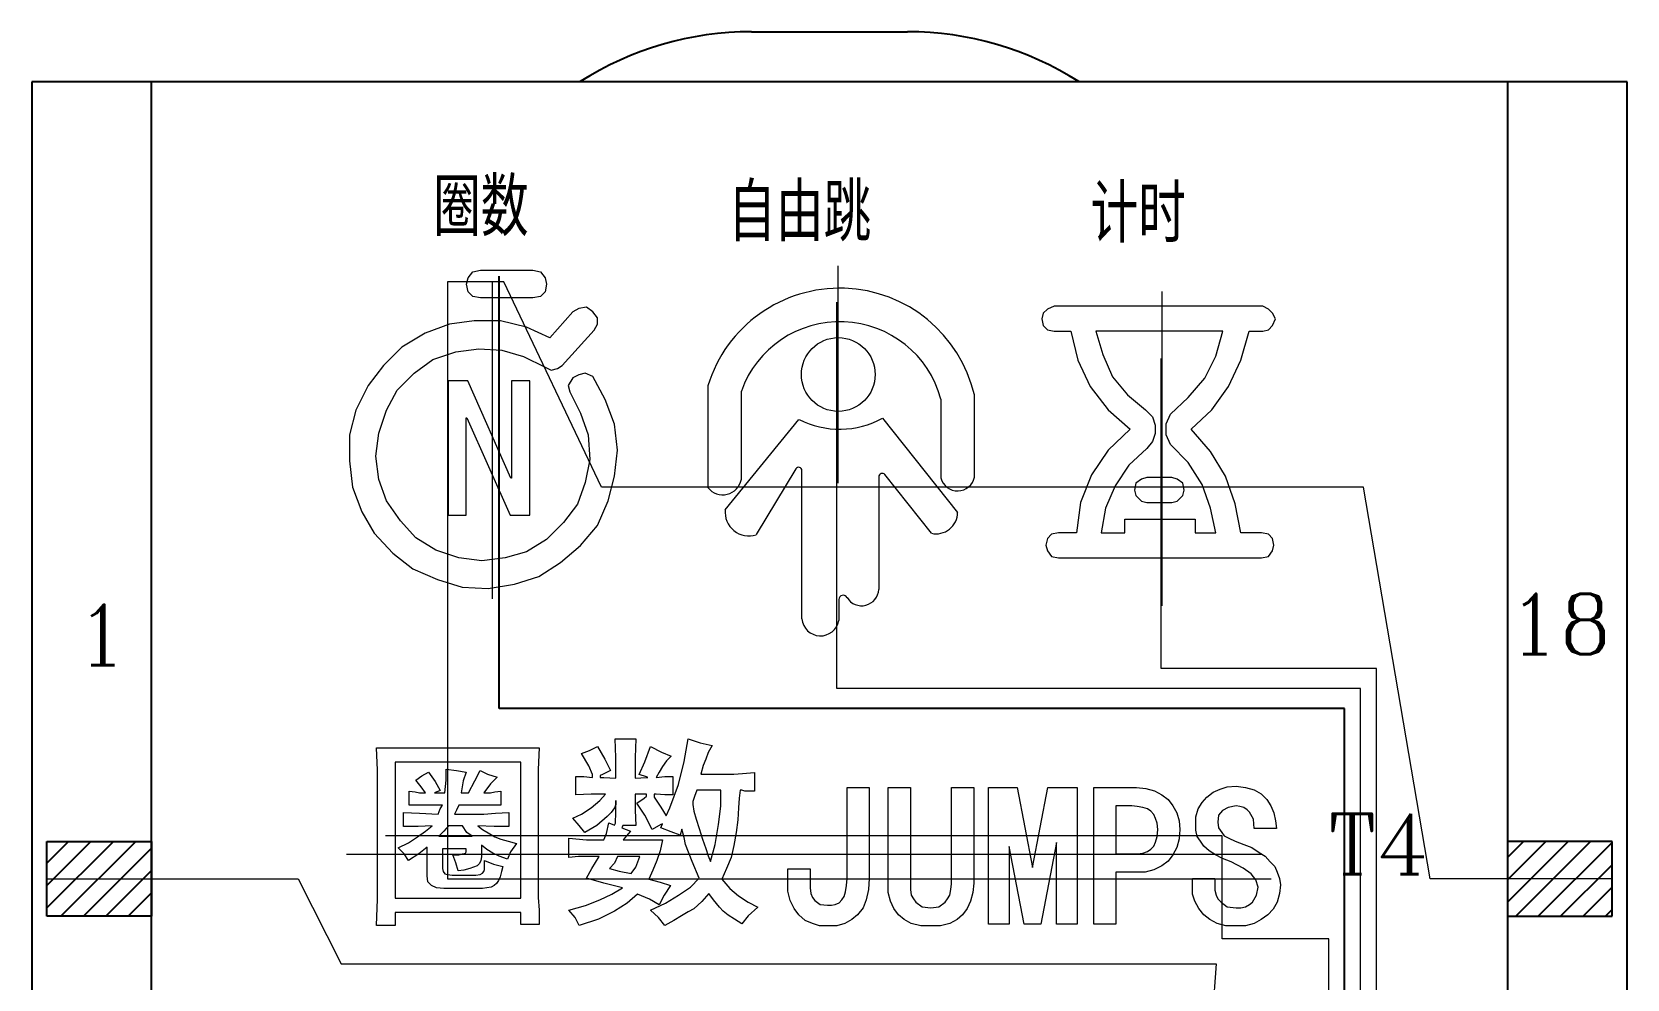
# Paper-space layout 'SW_Model_1' of a CAD drawing. Header units: millimetres. Extents: x 625 to 800, y 257 to 308.
# Drawn here: x 783.58 to 799.58, y 298.09 to 307.59 of the extents above; entities that cross this region are included whole.
import ezdxf

# ---------------------------------------------------------------- set-up
doc = ezdxf.new("R2010")
doc.units = ezdxf.units.MM
doc.linetypes.add('HIDDEN', pattern=[1.905, 1.27, -0.635])
doc.layers.add('剖面线层1', color=4, linetype='Continuous')
doc.layers.add('粗实线层', color=7, linetype='Continuous', lineweight=25)
doc.styles.add('SLDTEXTSTYLE27', font='TXT', dxfattribs={"width": 0.75, "bigfont": 'bigfont'})
doc.styles.add('SLDTEXTSTYLE28', font='ROMANC')

psp = doc.layouts.new('SW_Model_1')

# ---------------------------------------------------------------- hatches: boundary and pattern name
at = {"layer": '剖面线层1'}
h = psp.add_hatch(dxfattribs=at)
h.set_pattern_fill('ANSI31', color=256, scale=0.05, style=0)
h.paths.add_polyline_path([(783.735, 299.468), (783.735, 298.718), (784.785, 298.718), (784.785, 299.468)], flags=0)
h = psp.add_hatch(dxfattribs=at)
h.set_pattern_fill('ANSI31', color=256, scale=0.05, style=0)
h.paths.add_polyline_path([(798.385, 298.718), (799.435, 298.718), (799.435, 299.468), (798.385, 299.468)], flags=0)

# ---------------------------------------------------------------- linework, layer by layer
at = {"color": 179, "linetype": 'Continuous', "lineweight": 25}
for p, q in [((790.802, 307.593), (792.368, 307.593)), ((784.785, 279.093), (784.785, 307.093)), ((783.735, 299.468), (784.785, 299.468)), ((783.735, 298.718), (783.735, 299.468)), ((784.785, 299.468), (784.785, 298.718)), ((799.435, 299.468), (798.385, 299.468)), ((798.385, 299.468), (798.385, 298.718)), ((799.435, 298.718), (799.435, 299.468)), ((784.785, 298.718), (783.735, 298.718)), ((798.385, 298.718), (799.435, 298.718))]:
    psp.add_line(p, q, dxfattribs=at)
at = {"color": 7, "linetype": 'Continuous', "lineweight": 25}
for p, q in [((784.785, 307.093), (783.585, 307.093)), ((783.585, 307.093), (783.585, 279.093)), ((798.385, 307.093), (784.785, 307.093)), ((799.585, 307.093), (798.385, 307.093)), ((798.385, 307.093), (798.385, 279.093)), ((799.585, 279.093), (799.585, 307.093))]:
    psp.add_line(p, q, dxfattribs=at)
at = {"color": 7, "linetype": 'Continuous', "lineweight": 18}
for p, q in [((787.945, 305.063), (787.96, 305.125)), ((787.96, 305.125), (788.007, 305.186)), ((788.007, 305.186), (788.084, 305.202)), ((788.084, 305.202), (788.609, 305.202)), ((788.609, 305.202), (788.686, 305.186)), ((788.686, 305.186), (788.732, 305.125)), ((788.732, 305.125), (788.748, 305.063)), ((787.96, 304.986), (787.945, 305.063)), ((788.007, 304.939), (787.96, 304.986)), ((788.732, 304.986), (788.686, 304.939)), ((788.748, 305.063), (788.732, 304.986)), ((788.084, 304.924), (788.007, 304.939)), ((788.609, 304.924), (788.084, 304.924)), ((788.686, 304.939), (788.609, 304.924)), ((789.072, 304.816), (789.01, 304.785)), ((789.149, 304.831), (789.072, 304.816)), ((789.211, 304.785), (789.149, 304.831)), ((793.77, 304.811), (793.729, 304.769)), ((793.84, 304.839), (793.77, 304.811)), ((795.932, 304.839), (793.84, 304.839)), ((795.988, 304.811), (795.932, 304.839)), ((796.029, 304.769), (795.988, 304.811)), ((787.775, 304.661), (787.528, 304.569)), ((788.022, 304.692), (787.775, 304.661)), ((788.285, 304.692), (788.022, 304.692)), ((788.547, 304.63), (788.285, 304.692)), ((789.01, 304.785), (788.779, 304.522)), ((789.257, 304.723), (789.211, 304.785)), ((789.226, 304.6), (789.257, 304.661)), ((789.257, 304.661), (789.257, 304.723)), ((793.729, 304.769), (793.715, 304.714)), ((793.715, 304.714), (793.729, 304.645)), ((793.729, 304.645), (793.77, 304.603)), ((795.988, 304.603), (796.029, 304.645)), ((796.057, 304.714), (796.029, 304.769)), ((796.029, 304.645), (796.057, 304.714)), ((787.528, 304.569), (787.296, 304.43)), ((788.779, 304.522), (788.547, 304.63)), ((788.902, 304.244), (789.226, 304.6)), ((793.77, 304.603), (793.84, 304.589)), ((793.84, 304.589), (794.006, 304.589)), ((794.006, 304.589), (794.075, 304.298)), ((795.53, 304.589), (794.255, 304.589)), ((794.255, 304.589), (794.325, 304.354)), ((795.461, 304.34), (795.53, 304.589)), ((795.71, 304.298), (795.794, 304.589)), ((795.794, 304.589), (795.932, 304.589)), ((795.932, 304.589), (795.988, 304.603)), ((787.296, 304.43), (787.111, 304.244)), ((787.605, 304.306), (787.837, 304.383)), ((787.837, 304.383), (788.068, 304.414)), ((788.068, 304.414), (788.3, 304.399)), ((788.3, 304.399), (788.516, 304.337)), ((788.516, 304.337), (788.732, 304.229)), ((794.325, 304.354), (794.422, 304.132)), ((795.35, 304.118), (795.461, 304.34)), ((787.111, 304.244), (786.957, 304.044)), ((787.25, 303.997), (787.42, 304.167)), ((787.42, 304.167), (787.605, 304.306)), ((788.732, 304.229), (788.794, 304.198)), ((788.794, 304.198), (788.856, 304.214)), ((788.856, 304.214), (788.902, 304.244)), ((789.134, 304.167), (789.072, 304.152)), ((789.211, 304.136), (789.134, 304.167)), ((794.075, 304.298), (794.2, 304.035)), ((795.586, 304.035), (795.71, 304.298)), ((786.957, 304.044), (786.833, 303.797)), ((787.956, 304.09), (787.76, 304.09)), ((787.76, 304.09), (787.76, 302.743)), ((788.389, 303.113), (787.956, 304.09)), ((788.579, 304.09), (788.397, 304.09)), ((788.397, 304.09), (788.397, 303.113)), ((788.579, 302.743), (788.579, 304.09)), ((789.01, 304.121), (788.964, 304.044)), ((788.964, 304.044), (788.979, 303.982)), ((789.072, 304.152), (789.01, 304.121)), ((789.335, 303.905), (789.211, 304.136)), ((790.365, 304.043), (790.365, 303.02)), ((794.2, 304.035), (794.38, 303.799)), ((794.422, 304.132), (794.574, 303.952)), ((795.184, 303.924), (795.35, 304.118)), ((795.419, 303.799), (795.586, 304.035)), ((787.142, 303.797), (787.25, 303.997)), ((788.979, 303.982), (789.088, 303.766)), ((789.427, 303.658), (789.335, 303.905)), ((790.701, 303.103), (790.701, 303.989)), ((792.703, 303.909), (792.703, 303.117)), ((793.039, 303.125), (793.039, 303.95)), ((794.574, 303.952), (794.754, 303.799)), ((795.004, 303.758), (795.184, 303.924)), ((786.833, 303.797), (786.772, 303.55)), ((787.065, 303.565), (787.142, 303.797)), ((787.941, 302.743), (787.941, 303.72)), ((787.941, 303.72), (787.949, 303.72)), ((787.949, 303.72), (788.382, 302.743)), ((789.088, 303.766), (789.165, 303.55)), ((790.539, 302.798), (791.279, 303.704)), ((792.118, 303.718), (792.87, 302.769)), ((794.38, 303.799), (794.602, 303.605)), ((794.754, 303.799), (794.824, 303.73)), ((794.824, 303.73), (794.851, 303.647)), ((794.962, 303.661), (795.004, 303.758)), ((795.212, 303.605), (795.419, 303.799)), ((786.772, 303.55), (786.772, 303.287)), ((787.034, 303.334), (787.065, 303.565)), ((789.165, 303.55), (789.18, 303.303)), ((789.458, 303.395), (789.427, 303.658)), ((794.602, 303.605), (794.38, 303.397)), ((794.851, 303.564), (794.824, 303.481)), ((794.851, 303.647), (794.851, 303.564)), ((794.962, 303.55), (794.962, 303.661)), ((795.004, 303.453), (794.962, 303.55)), ((795.406, 303.383), (795.212, 303.605)), ((789.427, 303.133), (789.458, 303.395)), ((794.38, 303.397), (794.214, 303.148)), ((794.768, 303.411), (794.588, 303.245)), ((794.824, 303.481), (794.768, 303.411)), ((795.184, 303.273), (795.004, 303.453)), ((795.558, 303.134), (795.406, 303.383)), ((786.772, 303.287), (786.802, 303.025)), ((787.065, 303.102), (787.034, 303.334)), ((789.18, 303.303), (789.134, 303.071)), ((791.246, 303.207), (790.849, 302.548)), ((794.588, 303.245), (794.449, 303.037)), ((795.322, 303.051), (795.184, 303.273)), ((787.142, 302.886), (787.065, 303.102)), ((788.397, 303.113), (788.389, 303.113)), ((789.134, 303.071), (789.057, 302.855)), ((789.365, 302.886), (789.427, 303.133)), ((791.308, 301.702), (791.308, 303.19)), ((792.079, 303.129), (792.079, 301.998)), ((792.607, 302.561), (792.139, 303.15)), ((794.214, 303.148), (794.103, 302.871)), ((794.657, 303.065), (794.643, 302.995)), ((794.713, 303.106), (794.657, 303.065)), ((794.768, 303.12), (794.713, 303.106)), ((795.018, 303.12), (794.768, 303.12)), ((795.073, 303.106), (795.018, 303.12)), ((795.128, 303.065), (795.073, 303.106)), ((795.142, 302.995), (795.128, 303.065)), ((795.406, 302.815), (795.322, 303.051)), ((795.655, 302.857), (795.558, 303.134)), ((786.802, 303.025), (786.895, 302.778)), ((787.281, 302.685), (787.142, 302.886)), ((789.257, 302.639), (789.365, 302.886)), ((794.449, 303.037), (794.352, 302.815)), ((794.643, 302.995), (794.657, 302.94)), ((794.657, 302.94), (794.713, 302.885)), ((794.713, 302.885), (794.768, 302.871)), ((795.018, 302.871), (795.073, 302.885)), ((795.073, 302.885), (795.128, 302.94)), ((795.128, 302.94), (795.142, 302.995)), ((786.895, 302.778), (787.019, 302.562)), ((787.76, 302.743), (787.941, 302.743)), ((788.382, 302.743), (788.579, 302.743)), ((789.057, 302.855), (788.918, 302.67)), ((794.103, 302.871), (794.061, 302.566)), ((794.352, 302.815), (794.311, 302.566)), ((794.768, 302.871), (795.018, 302.871)), ((795.461, 302.566), (795.406, 302.815)), ((795.71, 302.566), (795.655, 302.857)), ((787.019, 302.562), (787.204, 302.361)), ((787.435, 302.515), (787.281, 302.685)), ((788.918, 302.67), (788.748, 302.5)), ((789.088, 302.438), (789.257, 302.639)), ((793.881, 302.566), (793.812, 302.552)), ((794.061, 302.566), (793.881, 302.566)), ((794.311, 302.566), (794.546, 302.566)), ((794.546, 302.566), (794.546, 302.704)), ((794.546, 302.704), (795.253, 302.704)), ((795.253, 302.704), (795.253, 302.566)), ((795.253, 302.566), (795.461, 302.566)), ((795.918, 302.566), (795.71, 302.566)), ((795.988, 302.552), (795.918, 302.566)), ((787.636, 302.392), (787.435, 302.515)), ((788.748, 302.5), (788.547, 302.376)), ((788.887, 302.268), (789.088, 302.438)), ((793.77, 302.51), (793.756, 302.441)), ((793.756, 302.441), (793.77, 302.386)), ((793.812, 302.552), (793.77, 302.51)), ((796.029, 302.51), (795.988, 302.552)), ((796.043, 302.441), (796.029, 302.51)), ((796.029, 302.386), (796.043, 302.441)), ((787.204, 302.361), (787.405, 302.206)), ((787.868, 302.314), (787.636, 302.392)), ((788.099, 302.284), (787.868, 302.314)), ((788.331, 302.314), (788.099, 302.284)), ((788.547, 302.376), (788.331, 302.314)), ((788.671, 302.129), (788.887, 302.268)), ((793.77, 302.386), (793.812, 302.33)), ((793.812, 302.33), (793.881, 302.316)), ((793.881, 302.316), (795.918, 302.316)), ((795.918, 302.316), (795.988, 302.33)), ((795.988, 302.33), (796.029, 302.386)), ((787.405, 302.206), (787.652, 302.098)), ((787.652, 302.098), (787.899, 302.021)), ((788.424, 302.052), (788.671, 302.129)), ((787.899, 302.021), (788.161, 302.006)), ((788.161, 302.006), (788.424, 302.052)), ((791.678, 301.896), (791.678, 301.685)), ((789.443, 300.312), (789.435, 300.497)), ((789.435, 300.497), (789.644, 300.497)), ((789.644, 300.497), (789.636, 300.312)), ((790.126, 300.272), (790.166, 300.497)), ((790.166, 300.497), (790.287, 300.457)), ((787.042, 300.409), (788.672, 300.409)), ((787.05, 300.184), (787.042, 300.409)), ((788.672, 300.409), (788.664, 300.192)), ((789.098, 300.35), (789.178, 300.382)), ((789.17, 300.229), (789.098, 300.35)), ((789.178, 300.382), (789.259, 300.422)), ((789.259, 300.422), (789.331, 300.294)), ((789.733, 300.269), (789.789, 300.422)), ((789.789, 300.422), (789.901, 300.366)), ((789.901, 300.366), (789.998, 300.326)), ((789.998, 300.326), (789.949, 300.277)), ((790.287, 300.457), (790.407, 300.433)), ((790.367, 300.36), (790.343, 300.296)), ((790.407, 300.433), (790.367, 300.36)), ((787.05, 299.967), (787.05, 300.184)), ((787.227, 300.264), (787.227, 298.899)), ((788.488, 300.264), (787.227, 300.264)), ((787.496, 300.128), (787.563, 300.165)), ((787.563, 300.165), (787.629, 300.069)), ((787.74, 300.084), (787.74, 300.195)), ((787.74, 300.195), (787.844, 300.18)), ((787.844, 300.18), (787.94, 300.165)), ((787.94, 300.165), (787.911, 300.077)), ((788.029, 300.077), (788.081, 300.18)), ((788.081, 300.18), (788.155, 300.143)), ((788.488, 298.899), (788.488, 300.264)), ((788.664, 300.192), (788.664, 299.967)), ((789.209, 300.141), (789.17, 300.229)), ((789.387, 300.181), (789.307, 300.141)), ((789.331, 300.294), (789.387, 300.181)), ((789.443, 300.103), (789.443, 300.312)), ((789.636, 300.312), (789.636, 300.103)), ((789.676, 300.141), (789.733, 300.269)), ((789.877, 300.165), (789.845, 300.111)), ((789.909, 300.221), (789.877, 300.165)), ((789.949, 300.277), (789.909, 300.221)), ((790.07, 300.039), (790.126, 300.272)), ((790.319, 300.232), (790.295, 300.144)), ((790.343, 300.296), (790.319, 300.232)), ((787.437, 300.084), (787.496, 300.128)), ((787.489, 300.017), (787.437, 300.084)), ((787.533, 299.958), (787.489, 300.017)), ((787.629, 300.069), (787.681, 299.98)), ((787.726, 299.958), (787.74, 300.084)), ((787.911, 300.077), (787.889, 299.958)), ((787.963, 299.958), (788.029, 300.077)), ((788.185, 300.047), (788.118, 299.958)), ((788.155, 300.143), (788.251, 300.114)), ((788.251, 300.114), (788.185, 300.047)), ((789.042, 299.935), (789.042, 300.12)), ((789.042, 300.12), (789.122, 300.12)), ((789.122, 300.12), (789.209, 300.111)), ((789.209, 300.111), (789.209, 300.141)), ((789.307, 300.141), (789.286, 300.131)), ((789.286, 300.131), (789.286, 300.111)), ((789.286, 300.111), (789.323, 300.111)), ((789.323, 300.111), (789.443, 300.103)), ((789.636, 300.103), (789.749, 300.111)), ((789.749, 300.117), (789.676, 300.141)), ((789.762, 300.111), (789.749, 300.117)), ((789.749, 300.111), (789.762, 300.111)), ((789.845, 300.111), (789.933, 300.12)), ((789.933, 300.12), (790.014, 300.12)), ((789.982, 299.806), (790.07, 300.039)), ((790.014, 300.12), (790.014, 299.935)), ((790.295, 300.144), (790.624, 300.144)), ((790.624, 300.144), (790.712, 300.152)), ((790.712, 300.152), (790.833, 300.16)), ((790.833, 300.16), (790.833, 299.975)), ((791.762, 299.098), (791.762, 300.009)), ((791.762, 300.009), (791.984, 300.009)), ((791.984, 300.009), (791.984, 299.098)), ((792.175, 299.05), (792.175, 300.009)), ((792.175, 300.009), (792.397, 300.009)), ((792.397, 300.009), (792.397, 299.042)), ((792.809, 299.042), (792.809, 300.009)), ((792.809, 300.009), (793.031, 300.009)), ((793.031, 300.009), (793.031, 299.05)), ((793.181, 298.638), (793.181, 300.009)), ((793.181, 300.009), (793.467, 300.009)), ((793.467, 300.009), (793.621, 299.207)), ((793.621, 299.207), (793.776, 300.009)), ((793.776, 300.009), (794.069, 300.009)), ((794.069, 300.009), (794.069, 298.638)), ((794.236, 298.638), (794.236, 300.009)), ((794.236, 300.009), (794.664, 300.009)), ((794.664, 300.009), (794.759, 300.001)), ((794.759, 300.001), (794.846, 299.978)), ((795.504, 299.993), (795.575, 300.017)), ((795.575, 300.017), (795.663, 300.025)), ((795.663, 300.025), (795.758, 300.009)), ((795.758, 300.009), (795.845, 299.986)), ((787.05, 299.148), (787.05, 299.967)), ((787.37, 299.832), (787.37, 299.973)), ((787.37, 299.973), (787.43, 299.966)), ((787.43, 299.966), (787.474, 299.958)), ((787.474, 299.958), (787.511, 299.958)), ((787.511, 299.958), (787.533, 299.958)), ((787.681, 299.98), (787.622, 299.958)), ((787.622, 299.958), (787.726, 299.958)), ((787.889, 299.958), (787.963, 299.958)), ((788.118, 299.958), (788.148, 299.958)), ((788.148, 299.958), (788.185, 299.958)), ((788.185, 299.958), (788.229, 299.966)), ((788.229, 299.966), (788.288, 299.973)), ((788.288, 299.973), (788.288, 299.832)), ((788.664, 299.967), (788.664, 299.14)), ((789.194, 299.943), (789.042, 299.935)), ((789.339, 299.943), (789.194, 299.943)), ((789.194, 299.806), (789.283, 299.879)), ((789.283, 299.879), (789.339, 299.943)), ((789.443, 299.758), (789.443, 299.879)), ((789.443, 299.879), (789.443, 299.838)), ((789.749, 299.943), (789.636, 299.943)), ((789.636, 299.943), (789.636, 299.782)), ((789.652, 299.854), (789.725, 299.903)), ((789.733, 299.734), (789.652, 299.854)), ((789.725, 299.903), (789.75, 299.923)), ((789.75, 299.943), (789.749, 299.943)), ((789.75, 299.923), (789.75, 299.943)), ((789.845, 299.943), (789.827, 299.943)), ((789.827, 299.943), (789.827, 299.913)), ((789.827, 299.913), (789.893, 299.814)), ((789.933, 299.935), (789.845, 299.943)), ((790.014, 299.935), (789.933, 299.935)), ((790.231, 299.919), (790.214, 299.871)), ((790.214, 299.871), (790.214, 299.838)), ((790.255, 299.983), (790.231, 299.919)), ((790.496, 299.983), (790.255, 299.983)), ((790.496, 299.822), (790.496, 299.983)), ((790.68, 299.903), (790.672, 299.806)), ((790.688, 299.983), (790.68, 299.903)), ((790.704, 299.983), (790.688, 299.983)), ((790.737, 299.975), (790.704, 299.983)), ((790.777, 299.975), (790.737, 299.975)), ((790.833, 299.975), (790.777, 299.975)), ((794.846, 299.978), (794.917, 299.938)), ((794.917, 299.938), (794.981, 299.89)), ((794.981, 299.89), (795.028, 299.827)), ((795.282, 299.795), (795.322, 299.859)), ((795.322, 299.859), (795.369, 299.914)), ((795.369, 299.914), (795.433, 299.962)), ((795.433, 299.962), (795.504, 299.993)), ((795.845, 299.986), (795.916, 299.946)), ((795.916, 299.946), (795.972, 299.89)), ((795.972, 299.89), (796.012, 299.827)), ((787.311, 299.618), (787.311, 299.758)), ((787.311, 299.758), (787.474, 299.751)), ((787.518, 299.832), (787.37, 299.832)), ((787.474, 299.751), (787.659, 299.744)), ((787.703, 299.832), (787.518, 299.832)), ((787.659, 299.744), (787.681, 299.795)), ((787.681, 299.795), (787.703, 299.832)), ((787.844, 299.781), (787.822, 299.744)), ((787.822, 299.744), (788.118, 299.744)), ((787.866, 299.832), (787.844, 299.781)), ((788.096, 299.832), (787.866, 299.832)), ((788.177, 299.832), (788.096, 299.832)), ((788.118, 299.744), (788.236, 299.751)), ((788.288, 299.832), (788.177, 299.832)), ((788.236, 299.751), (788.37, 299.758)), ((788.37, 299.758), (788.37, 299.618)), ((789.01, 299.702), (789.098, 299.742)), ((789.074, 299.63), (789.01, 299.702)), ((789.098, 299.742), (789.194, 299.806)), ((789.355, 299.718), (789.251, 299.63)), ((789.395, 299.758), (789.355, 299.718)), ((789.427, 299.806), (789.395, 299.758)), ((789.443, 299.838), (789.427, 299.806)), ((789.437, 299.651), (789.443, 299.758)), ((789.636, 299.782), (789.644, 299.63)), ((789.805, 299.589), (789.733, 299.734)), ((789.893, 299.814), (789.946, 299.725)), ((789.946, 299.725), (789.982, 299.806)), ((790.214, 299.838), (790.223, 299.774)), ((790.223, 299.774), (790.247, 299.694)), ((790.247, 299.694), (790.279, 299.597)), ((790.471, 299.638), (790.496, 299.822)), ((790.664, 299.686), (790.648, 299.557)), ((790.672, 299.806), (790.664, 299.686)), ((794.616, 299.827), (794.458, 299.827)), ((794.458, 299.827), (794.458, 299.343)), ((794.672, 299.819), (794.616, 299.827)), ((794.727, 299.811), (794.672, 299.819)), ((794.775, 299.795), (794.727, 299.811)), ((794.807, 299.771), (794.775, 299.795)), ((794.838, 299.74), (794.807, 299.771)), ((794.854, 299.7), (794.838, 299.74)), ((794.87, 299.653), (794.854, 299.7)), ((795.028, 299.827), (795.068, 299.756)), ((795.068, 299.756), (795.092, 299.676)), ((795.258, 299.716), (795.282, 299.795)), ((795.258, 299.637), (795.258, 299.716)), ((795.488, 299.732), (795.48, 299.661)), ((795.528, 299.779), (795.488, 299.732)), ((795.583, 299.811), (795.528, 299.779)), ((795.663, 299.827), (795.583, 299.811)), ((795.702, 299.819), (795.663, 299.827)), ((795.742, 299.811), (795.702, 299.819)), ((795.774, 299.787), (795.742, 299.811)), ((795.797, 299.764), (795.774, 299.787)), ((795.837, 299.692), (795.797, 299.764)), ((795.845, 299.597), (795.837, 299.692)), ((796.012, 299.827), (796.043, 299.756)), ((796.043, 299.756), (796.059, 299.676)), ((787.459, 299.618), (787.311, 299.618)), ((787.452, 299.514), (787.533, 299.573)), ((787.6, 299.625), (787.459, 299.618)), ((787.533, 299.573), (787.6, 299.625)), ((787.718, 299.573), (787.666, 299.521)), ((787.666, 299.521), (788, 299.521)), ((787.763, 299.625), (787.718, 299.573)), ((787.903, 299.625), (787.763, 299.625)), ((787.948, 299.558), (787.903, 299.625)), ((788, 299.521), (787.948, 299.558)), ((788.222, 299.618), (788.059, 299.625)), ((788.059, 299.625), (788.103, 299.588)), ((788.103, 299.588), (788.177, 299.544)), ((788.177, 299.544), (788.229, 299.514)), ((788.37, 299.618), (788.222, 299.618)), ((789.13, 299.557), (789.074, 299.63)), ((789.251, 299.63), (789.13, 299.557)), ((789.323, 299.485), (789.347, 299.549)), ((789.347, 299.549), (789.371, 299.654)), ((789.371, 299.654), (789.428, 299.633)), ((789.428, 299.633), (789.437, 299.651)), ((789.512, 299.63), (789.501, 299.607)), ((789.501, 299.607), (789.588, 299.573)), ((789.644, 299.63), (789.512, 299.63)), ((789.548, 299.525), (789.516, 299.485)), ((789.588, 299.573), (789.548, 299.525)), ((789.893, 299.638), (789.805, 299.589)), ((789.893, 299.605), (789.911, 299.647)), ((789.911, 299.647), (789.893, 299.638)), ((789.998, 299.565), (789.893, 299.605)), ((790.086, 299.533), (789.998, 299.565)), ((790.105, 299.592), (790.086, 299.533)), ((790.126, 299.509), (790.105, 299.592)), ((790.279, 299.597), (790.311, 299.493)), ((790.439, 299.437), (790.471, 299.638)), ((790.648, 299.557), (790.624, 299.429)), ((794.878, 299.589), (794.87, 299.653)), ((794.87, 299.518), (794.878, 299.589)), ((795.092, 299.676), (795.1, 299.589)), ((795.1, 299.589), (795.092, 299.494)), ((795.258, 299.581), (795.258, 299.637)), ((795.274, 299.518), (795.258, 299.581)), ((795.48, 299.661), (795.488, 299.605)), ((795.488, 299.605), (795.52, 299.557)), ((795.52, 299.557), (795.544, 299.526)), ((795.544, 299.526), (795.591, 299.502)), ((796.067, 299.597), (795.845, 299.597)), ((796.059, 299.676), (796.067, 299.597)), ((783.735, 299.468), (784.785, 299.468)), ((783.735, 298.718), (783.735, 299.468)), ((784.785, 299.468), (784.785, 298.718)), ((787.259, 299.403), (787.363, 299.455)), ((787.319, 299.344), (787.259, 299.403)), ((787.363, 299.455), (787.452, 299.514)), ((787.548, 299.41), (787.467, 299.344)), ((787.548, 299.122), (787.548, 299.41)), ((787.94, 299.396), (787.703, 299.396)), ((787.703, 299.396), (787.703, 299.196)), ((787.933, 299.351), (787.94, 299.366)), ((787.94, 299.366), (787.94, 299.396)), ((788.148, 299.388), (788.096, 299.433)), ((788.096, 299.433), (788.096, 299.359)), ((788.207, 299.351), (788.148, 299.388)), ((788.229, 299.514), (788.288, 299.492)), ((788.288, 299.492), (788.362, 299.47)), ((788.384, 299.366), (788.355, 299.292)), ((788.362, 299.47), (788.444, 299.447)), ((788.444, 299.447), (788.384, 299.366)), ((788.97, 299.308), (788.97, 299.501)), ((788.97, 299.501), (789.146, 299.485)), ((789.146, 299.485), (789.323, 299.485)), ((789.516, 299.485), (789.797, 299.485)), ((789.797, 299.485), (789.909, 299.485)), ((789.885, 299.373), (789.853, 299.276)), ((789.909, 299.485), (789.885, 299.373)), ((790.142, 299.437), (790.126, 299.509)), ((790.206, 299.268), (790.142, 299.437)), ((790.311, 299.493), (790.343, 299.397)), ((790.343, 299.397), (790.367, 299.324)), ((790.391, 299.268), (790.439, 299.437)), ((790.624, 299.429), (790.6, 299.308)), ((793.538, 298.638), (793.387, 299.417)), ((793.387, 299.417), (793.387, 298.638)), ((793.863, 299.458), (793.705, 298.638)), ((793.863, 298.638), (793.863, 299.458)), ((794.727, 299.351), (794.775, 299.367)), ((794.775, 299.367), (794.807, 299.391)), ((794.807, 299.391), (794.838, 299.423)), ((794.838, 299.423), (794.854, 299.462)), ((794.854, 299.462), (794.87, 299.518)), ((795.068, 299.407), (795.028, 299.335)), ((795.092, 299.494), (795.068, 299.407)), ((795.306, 299.47), (795.274, 299.518)), ((795.338, 299.423), (795.306, 299.47)), ((795.393, 299.375), (795.338, 299.423)), ((795.457, 299.335), (795.393, 299.375)), ((795.591, 299.502), (795.655, 299.47)), ((795.655, 299.47), (795.742, 299.439)), ((795.742, 299.439), (795.821, 299.407)), ((795.821, 299.407), (795.893, 299.359)), ((799.435, 299.468), (798.385, 299.468)), ((798.385, 299.468), (798.385, 298.718)), ((799.435, 298.718), (799.435, 299.468)), ((787.363, 299.277), (787.319, 299.344)), ((787.467, 299.344), (787.363, 299.277)), ((787.837, 299.255), (787.807, 299.336)), ((787.807, 299.336), (787.866, 299.336)), ((787.859, 299.174), (787.837, 299.255)), ((787.866, 299.336), (787.903, 299.344)), ((787.903, 299.344), (787.933, 299.351)), ((788.014, 299.211), (787.977, 299.196)), ((788.051, 299.225), (788.014, 299.211)), ((788.074, 299.248), (788.051, 299.225)), ((788.088, 299.277), (788.074, 299.248)), ((788.096, 299.314), (788.088, 299.277)), ((788.096, 299.359), (788.096, 299.314)), ((788.125, 299.225), (788.125, 299.277)), ((788.125, 299.277), (788.214, 299.24)), ((788.125, 299.188), (788.125, 299.225)), ((788.273, 299.322), (788.207, 299.351)), ((788.214, 299.24), (788.31, 299.218)), ((788.355, 299.292), (788.273, 299.322)), ((788.31, 299.218), (788.296, 299.166)), ((789.066, 299.316), (788.97, 299.308)), ((789.146, 299.316), (789.066, 299.316)), ((789.21, 299.316), (789.146, 299.316)), ((789.202, 299.196), (789.275, 299.316)), ((789.275, 299.316), (789.21, 299.316)), ((789.427, 299.252), (789.379, 299.196)), ((789.459, 299.316), (789.427, 299.252)), ((789.684, 299.316), (789.459, 299.316)), ((789.596, 299.148), (789.644, 299.212)), ((789.644, 299.212), (789.684, 299.316)), ((789.853, 299.276), (789.813, 299.18)), ((790.279, 299.099), (790.206, 299.268)), ((790.367, 299.324), (790.391, 299.268)), ((790.6, 299.308), (790.552, 299.196)), ((794.458, 299.343), (794.616, 299.343)), ((794.616, 299.343), (794.672, 299.343)), ((794.672, 299.343), (794.727, 299.351)), ((794.917, 299.224), (794.838, 299.185)), ((794.981, 299.272), (794.917, 299.224)), ((795.028, 299.335), (794.981, 299.272)), ((795.528, 299.296), (795.457, 299.335)), ((795.615, 299.264), (795.528, 299.296)), ((795.734, 299.201), (795.615, 299.264)), ((795.813, 299.145), (795.734, 299.201)), ((795.893, 299.359), (795.956, 299.32)), ((795.956, 299.32), (796.004, 299.264)), ((796.004, 299.264), (796.051, 299.217)), ((796.051, 299.217), (796.075, 299.161)), ((787.05, 298.891), (787.05, 299.148)), ((787.555, 299.063), (787.548, 299.122)), ((787.592, 299.025), (787.555, 299.063)), ((787.703, 299.196), (787.711, 299.166)), ((787.711, 299.166), (787.726, 299.144)), ((787.726, 299.144), (787.755, 299.137)), ((787.755, 299.137), (787.8, 299.129)), ((787.8, 299.129), (788.037, 299.129)), ((787.918, 299.181), (787.859, 299.174)), ((787.977, 299.196), (787.918, 299.181)), ((788.037, 299.129), (788.081, 299.137)), ((788.081, 299.137), (788.103, 299.151)), ((788.103, 299.151), (788.118, 299.166)), ((788.118, 299.166), (788.125, 299.188)), ((788.244, 299.048), (788.222, 299.025)), ((788.266, 299.077), (788.244, 299.048)), ((788.281, 299.114), (788.266, 299.077)), ((788.296, 299.166), (788.281, 299.114)), ((788.664, 299.14), (788.664, 299.027)), ((789.146, 299.099), (789.202, 299.196)), ((789.323, 299.051), (789.146, 299.099)), ((789.508, 299.003), (789.323, 299.051)), ((789.379, 299.196), (789.476, 299.172)), ((789.476, 299.172), (789.596, 299.148)), ((789.813, 299.18), (789.773, 299.091)), ((789.773, 299.091), (789.885, 299.059)), ((789.885, 299.059), (789.99, 299.027)), ((790.19, 299.011), (790.279, 299.099)), ((790.552, 299.196), (790.504, 299.091)), ((790.504, 299.091), (790.584, 298.995)), ((791.168, 299.09), (791.168, 299.193)), ((791.168, 299.193), (791.39, 299.193)), ((791.168, 298.971), (791.168, 299.09)), ((791.39, 299.193), (791.39, 299.066)), ((791.39, 299.066), (791.39, 299.003)), ((791.754, 299.026), (791.762, 299.098)), ((791.984, 299.098), (791.976, 298.987)), ((792.175, 298.955), (792.175, 299.05)), ((792.397, 299.042), (792.397, 298.987)), ((792.801, 298.987), (792.809, 299.042)), ((793.031, 299.05), (793.023, 298.955)), ((794.656, 299.161), (794.458, 299.161)), ((794.458, 299.161), (794.458, 298.638)), ((794.751, 299.161), (794.656, 299.161)), ((794.838, 299.185), (794.751, 299.161)), ((795.227, 299.026), (795.227, 299.098)), ((795.227, 299.098), (795.449, 299.098)), ((795.449, 299.098), (795.449, 299.034)), ((795.861, 299.082), (795.813, 299.145)), ((795.885, 299.01), (795.861, 299.082)), ((796.075, 299.161), (796.099, 299.098)), ((796.099, 299.098), (796.107, 299.034)), ((787.042, 298.626), (787.05, 298.891)), ((787.227, 298.899), (788.488, 298.899)), ((787.644, 299.003), (787.592, 299.025)), ((787.718, 298.996), (787.644, 299.003)), ((788.103, 298.996), (787.718, 298.996)), ((788.148, 299.003), (788.103, 298.996)), ((788.192, 299.011), (788.148, 299.003)), ((788.222, 299.025), (788.192, 299.011)), ((788.664, 299.027), (788.664, 298.907)), ((788.664, 298.907), (788.672, 298.778)), ((789.138, 298.826), (789.283, 298.883)), ((789.283, 298.883), (789.403, 298.939)), ((789.403, 298.939), (789.508, 299.003)), ((789.66, 298.939), (789.556, 298.85)), ((789.781, 298.891), (789.66, 298.939)), ((789.877, 298.834), (789.781, 298.891)), ((789.925, 298.931), (789.877, 298.834)), ((789.99, 299.027), (789.925, 298.931)), ((789.941, 298.85), (790.07, 298.931)), ((790.07, 298.931), (790.19, 299.011)), ((790.375, 298.947), (790.303, 298.867)), ((790.423, 298.883), (790.375, 298.947)), ((790.48, 298.81), (790.423, 298.883)), ((790.584, 298.995), (790.672, 298.923)), ((790.672, 298.923), (790.769, 298.859)), ((791.192, 298.876), (791.168, 298.971)), ((791.39, 299.003), (791.398, 298.947)), ((791.398, 298.947), (791.413, 298.907)), ((791.413, 298.907), (791.437, 298.876)), ((791.683, 298.852), (791.707, 298.884)), ((791.707, 298.884), (791.731, 298.915)), ((791.731, 298.915), (791.746, 298.963)), ((791.746, 298.963), (791.754, 299.026)), ((791.953, 298.884), (791.921, 298.804)), ((791.976, 298.987), (791.953, 298.884)), ((792.198, 298.868), (792.175, 298.955)), ((792.397, 298.987), (792.404, 298.931)), ((792.404, 298.931), (792.428, 298.892)), ((792.428, 298.892), (792.452, 298.86)), ((792.745, 298.86), (792.769, 298.892)), ((792.769, 298.892), (792.793, 298.931)), ((792.793, 298.931), (792.801, 298.987)), ((793.023, 298.955), (792.999, 298.868)), ((795.227, 298.939), (795.227, 299.026)), ((795.25, 298.868), (795.227, 298.939)), ((795.449, 299.034), (795.449, 298.979)), ((795.449, 298.979), (795.464, 298.931)), ((795.464, 298.931), (795.48, 298.892)), ((795.48, 298.892), (795.512, 298.86)), ((795.829, 298.86), (795.869, 298.931)), ((795.869, 298.931), (795.885, 299.01)), ((796.099, 298.947), (796.075, 298.86)), ((796.107, 299.034), (796.099, 298.947)), ((788.488, 298.754), (787.227, 298.754)), ((787.227, 298.754), (787.227, 298.626)), ((788.488, 298.634), (788.488, 298.754)), ((788.672, 298.778), (788.672, 298.634)), ((788.97, 298.778), (789.138, 298.826)), ((789.034, 298.706), (788.97, 298.778)), ((789.427, 298.77), (789.267, 298.69)), ((789.556, 298.85), (789.427, 298.77)), ((789.789, 298.778), (789.941, 298.85)), ((789.869, 298.706), (789.789, 298.778)), ((790.102, 298.722), (790.022, 298.674)), ((790.166, 298.762), (790.102, 298.722)), ((790.223, 298.794), (790.166, 298.762)), ((790.303, 298.867), (790.223, 298.794)), ((790.52, 298.77), (790.48, 298.81)), ((790.568, 298.73), (790.52, 298.77)), ((790.632, 298.69), (790.568, 298.73)), ((790.769, 298.722), (790.704, 298.642)), ((790.769, 298.859), (790.865, 298.81)), ((790.865, 298.81), (790.769, 298.722)), ((791.231, 298.796), (791.192, 298.876)), ((791.279, 298.733), (791.231, 298.796)), ((791.342, 298.677), (791.279, 298.733)), ((791.437, 298.876), (791.493, 298.836)), ((791.493, 298.836), (791.564, 298.828)), ((791.564, 298.828), (791.604, 298.828)), ((791.604, 298.828), (791.643, 298.836)), ((791.643, 298.836), (791.683, 298.852)), ((791.865, 298.733), (791.81, 298.685)), ((791.921, 298.804), (791.865, 298.733)), ((792.23, 298.796), (792.198, 298.868)), ((792.278, 298.733), (792.23, 298.796)), ((792.333, 298.685), (792.278, 298.733)), ((792.452, 298.86), (792.515, 298.812)), ((792.515, 298.812), (792.603, 298.804)), ((792.603, 298.804), (792.682, 298.812)), ((792.682, 298.812), (792.745, 298.86)), ((792.92, 298.733), (792.864, 298.685)), ((792.967, 298.796), (792.92, 298.733)), ((792.999, 298.868), (792.967, 298.796)), ((795.29, 298.796), (795.25, 298.868)), ((795.338, 298.733), (795.29, 298.796)), ((795.401, 298.685), (795.338, 298.733)), ((795.512, 298.86), (795.575, 298.812)), ((795.575, 298.812), (795.663, 298.804)), ((795.663, 298.804), (795.71, 298.804)), ((795.71, 298.804), (795.758, 298.812)), ((795.758, 298.812), (795.797, 298.836)), ((795.797, 298.836), (795.829, 298.86)), ((795.98, 298.733), (795.916, 298.685)), ((796.035, 298.788), (795.98, 298.733)), ((796.075, 298.86), (796.035, 298.788)), ((784.785, 298.718), (783.735, 298.718)), ((787.227, 298.626), (787.042, 298.626)), ((788.672, 298.634), (788.488, 298.634)), ((789.074, 298.626), (789.034, 298.706)), ((789.267, 298.69), (789.074, 298.626)), ((789.933, 298.626), (789.869, 298.706)), ((790.022, 298.674), (789.933, 298.626)), ((790.704, 298.642), (790.632, 298.69)), ((791.413, 298.646), (791.342, 298.677)), ((791.485, 298.622), (791.413, 298.646)), ((791.572, 298.622), (791.485, 298.622)), ((791.659, 298.622), (791.572, 298.622)), ((791.739, 298.646), (791.659, 298.622)), ((791.81, 298.685), (791.739, 298.646)), ((792.404, 298.646), (792.333, 298.685)), ((792.5, 298.622), (792.404, 298.646)), ((792.603, 298.622), (792.5, 298.622)), ((792.698, 298.622), (792.603, 298.622)), ((792.793, 298.646), (792.698, 298.622)), ((792.864, 298.685), (792.793, 298.646)), ((793.387, 298.638), (793.181, 298.638)), ((793.705, 298.638), (793.538, 298.638)), ((794.069, 298.638), (793.863, 298.638)), ((794.458, 298.638), (794.236, 298.638)), ((795.472, 298.646), (795.401, 298.685)), ((795.56, 298.622), (795.472, 298.646)), ((795.663, 298.622), (795.56, 298.622)), ((795.758, 298.622), (795.663, 298.622)), ((795.845, 298.646), (795.758, 298.622)), ((795.916, 298.685), (795.845, 298.646)), ((798.385, 298.718), (799.435, 298.718))]:
    psp.add_line(p, q, dxfattribs=at)
for p, q in [((788.27, 300.803), (788.27, 305.142)), ((796.752, 300.803), (788.27, 300.803)), ((796.752, 294.635), (796.752, 300.803))]:
    psp.add_line(p, q)
at = {"color": 40, "linetype": 'Continuous', "lineweight": 18}
for p, q in [((791.673, 303.064), (791.673, 305.246)), ((788.206, 301.902), (788.206, 305.087)), ((794.921, 301.833), (794.921, 304.988)), ((795.924, 299.339), (786.74, 299.339))]:
    psp.add_line(p, q, dxfattribs=at)
at = {"color": 5, "linetype": 'Continuous', "lineweight": 18}
for p, q in [((788.32, 305.085), (787.753, 305.085)), ((787.753, 305.085), (787.753, 299.093)), ((789.298, 303.023), (788.32, 305.085)), ((796.941, 303.023), (789.298, 303.023)), ((797.609, 299.093), (796.941, 303.023)), ((783.735, 299.093), (786.254, 299.093)), ((786.254, 299.093), (786.686, 298.241)), ((787.753, 299.093), (796.016, 299.093)), ((799.435, 299.093), (797.609, 299.093)), ((786.686, 298.241), (795.462, 298.241)), ((795.462, 298.241), (795.109, 293.067))]:
    psp.add_line(p, q, dxfattribs=at)
at = {"color": 204, "linetype": 'Continuous', "lineweight": 18}
for p, q in [((791.658, 301.003), (791.658, 304.881)), ((796.912, 301.003), (791.658, 301.003)), ((796.912, 294.25), (796.912, 301.003))]:
    psp.add_line(p, q, dxfattribs=at)
at = {"color": 7, "linetype": 'HIDDEN', "lineweight": 18}
psp.add_line((784.785, 304.718), (784.785, 281.468), dxfattribs=at)
at = {"color": 30, "linetype": 'Continuous', "lineweight": 18}
for p, q in [((794.912, 301.203), (794.912, 304.315)), ((797.072, 301.203), (794.912, 301.203)), ((797.072, 294.274), (797.072, 301.203))]:
    psp.add_line(p, q, dxfattribs=at)
at = {"color": 15, "linetype": 'Continuous', "lineweight": 18}
for p, q in [((795.525, 299.524), (787.133, 299.524)), ((795.525, 298.49), (795.525, 299.524)), ((796.592, 298.49), (795.525, 298.49)), ((796.592, 296.44), (796.592, 298.49))]:
    psp.add_line(p, q, dxfattribs=at)
at = {"color": 7, "linetype": 'Continuous', "lineweight": 18}
psp.add_circle((791.673, 304.155), 0.37, dxfattribs=at)
at = {"color": 179, "linetype": 'Continuous', "lineweight": 25}
for centre, start, end in [((790.796, 304.417), 89.8882, 122.5841), ((792.374, 304.417), 57.4159, 90.1118)]:
    psp.add_arc(centre, 3.177, start, end, dxfattribs=at)
at = {"color": 7, "linetype": 'Continuous', "lineweight": 18}
for centre, radius, start, end in [((791.689, 303.636), 1.385, 13.1078, 162.9233), ((791.689, 303.636), 1.049, 15.0713, 160.3555), ((791.686, 304.502), 0.896, 242.9954, 298.8352), ((791.275, 303.19), 0.0336, 360, 148.9771), ((790.514, 303.137), 0.19, 218.0908, 349.639), ((792.113, 303.129), 0.0336, 38.415, 180), ((792.87, 303.16), 0.173, 194.4804, 348.1692), ((790.775, 302.772), 0.237, 173.6652, 288.4372), ((792.654, 302.772), 0.216, 257.5022, 359.3279), ((791.722, 301.896), 0.0436, 25.9925, 179.5573), ((791.907, 302.006), 0.172, 211.7384, 357.4419), ((791.494, 301.719), 0.187, 185.2856, 349.5359)]:
    psp.add_arc(centre, radius, start, end, dxfattribs=at)

# ---------------------------------------------------------------- texts
at = {"layer": '粗实线层', "attachment_point": 1}
for s, insert, char_height, style in [('圈数', (787.61, 306.125), 0.5802, 'SLDTEXTSTYLE27'), ('自由跳', (790.568, 306.072), 0.5802, 'SLDTEXTSTYLE27'), ('计时', (794.203, 306.057), 0.5802, 'SLDTEXTSTYLE27'), ('18', (798.385, 301.955), 0.608, 'SLDTEXTSTYLE28'), ('1', (784.024, 301.845), 0.608, 'SLDTEXTSTYLE28'), ('T4', (796.581, 299.747), 0.608, 'SLDTEXTSTYLE28')]:
    psp.add_mtext(s, dxfattribs=dict(at, insert=insert, char_height=char_height, style=style))

doc.saveas('drawing.dxf')
